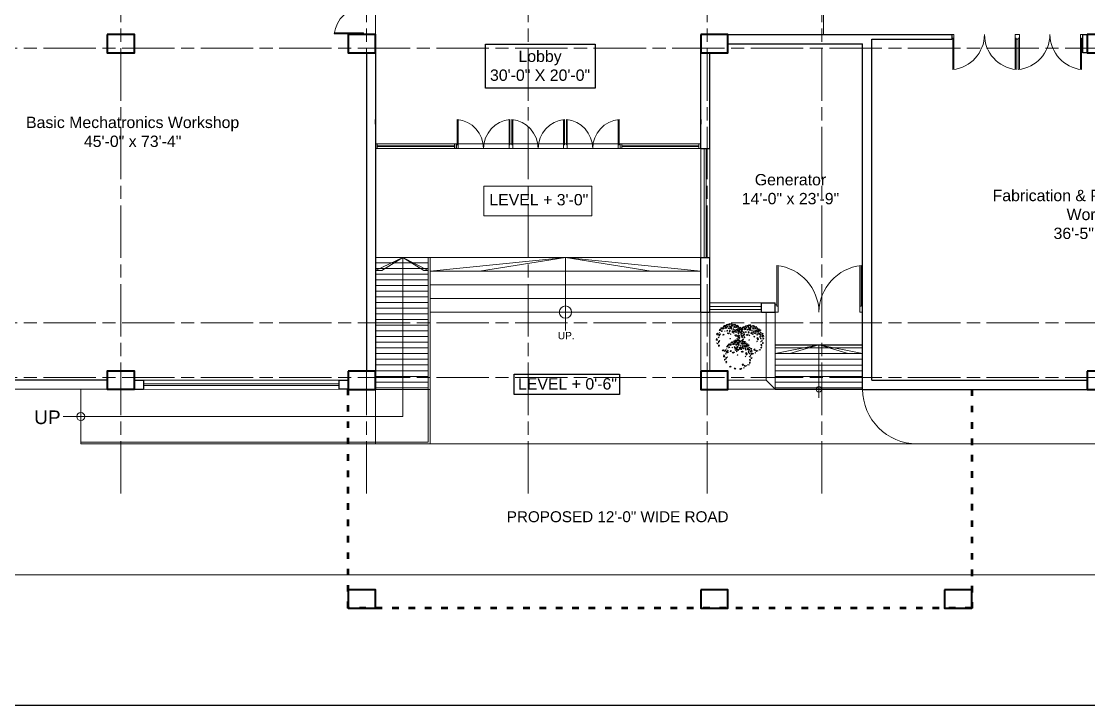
# Model space of a CAD drawing. Header units: inches. Extents: x -12 to 20935469, y -1604 to 24729220.
# Drawn here: x 20896313 to 20897487, y 24723288 to 24724040 of the extents above; entities that cross this region are included whole.
import ezdxf

# ---------------------------------------------------------------- set-up
doc = ezdxf.new("R2010")
doc.units = ezdxf.units.IN
doc.header["$LTSCALE"] = 0.03
doc.header["$MEASUREMENT"] = 0
doc.linetypes.add('ACAD_ISO03W100', pattern=[30, 12, -18])
doc.linetypes.add('ACAD_ISO08W100', pattern=[36, 24, -3, 6, -3])
for name, color, linetype, lineweight in [('AV_Text', 7, 'Continuous', 9), ('column', 1, 'Continuous', 40), ('Door', 7, 'Continuous', 18), ('Grid Line', 252, 'Continuous', 18), ('Hatch', 253, 'Continuous', 15), ('ILLUSTR-TREE', 74, 'Continuous', 0), ('Main Wall', 7, 'Continuous', 30), ('STAIR', 46, 'Continuous', 15), ('wind.', 150, 'Continuous', 20)]:
    doc.layers.add(name, color=color, linetype=linetype, lineweight=lineweight)
doc.layers.add('FUR', color=251, linetype='Continuous')
doc.layers.add('TEXT', color=7, linetype='Continuous')
doc.styles.add('2', font='swisscl.ttf')
doc.styles.get("Standard").update_dxf_attribs({"font": 'timesbd.ttf'})
pattern_1 = [(180, (71920.7463, 0), (-4e-16, -6.25), [])]

# ---------------------------------------------------------------- blocks, each defined once
blk = doc.blocks.new('A$C36295410')
at = {"layer": 'Door'}
for p, q in [((1, 4), (1, 32)), ((2, 0), (2, 31.98)), ((58, 0), (58, 31.98)), ((59, 4), (59, 32)), ((1, 5), (0, 5)), ((2, 4), (1, 4)), ((58, 4), (59, 4)), ((59, 5), (60, 5)), ((2, 0), (0, 0)), ((58, 0), (60, 0))]:
    blk.add_line(p, q, dxfattribs=at)
for centre, start, end in [((-2.53, -0.34), 0.59063, 83.77826), ((62.53, -0.34), 96.22174, 179.40937)]:
    blk.add_arc(centre, 32.53, start, end, dxfattribs=at)
blk = doc.blocks.new('fff')
at = {"layer": 'Grid Line', "color": 252, "linetype": 'ACAD_ISO08W100', "lineweight": 9, "ltscale": 80, "true_color": 0x939598}
for p, q in [((20831396.3, 24723521.1), (20831396.3, 24724698.8)), ((20831666.3, 24723521.1), (20831666.3, 24724698.8)), ((20831844.3, 24723521.1), (20831844.3, 24724698.8)), ((20832040.8, 24723521.1), (20832040.8, 24724698.8)), ((20832166.8, 24723521.1), (20832166.8, 24724698.8)), ((20833096.9, 24724010.7), (20830726.1, 24724010.7)), ((20833096.9, 24723708.7), (20830726.1, 24723708.7)), ((20833096.9, 24723648.8), (20830726.1, 24723648.8))]:
    blk.add_line(p, q, dxfattribs=at)
blk = doc.blocks.new('nondi3')
at = {"layer": 'ILLUSTR-TREE', "color": 3}
for p, q in [((-9756.3, 24349.6), (-9761.2, 24344.7)), ((-9755, 24354.6), (-9756.3, 24349.6)), ((-9749.6, 24350), (-9755, 24354.6)), ((-9753.8, 24348.5), (-9749.6, 24350)), ((-9753.3, 24344.5), (-9753.8, 24348.5)), ((-9741.2, 24362), (-9751.6, 24361.2)), ((-9751.6, 24361.2), (-9748.4, 24355.7)), ((-9748.4, 24355.7), (-9744.6, 24356.8)), ((-9744.6, 24356.8), (-9741.2, 24362)), ((-9738.2, 24356.8), (-9742.1, 24353)), ((-9742.1, 24353), (-9735.5, 24354.1)), ((-9736.3, 24360.6), (-9738.2, 24356.8)), ((-9736.3, 24369.7), (-9737.4, 24365.8)), ((-9737.4, 24365.8), (-9733.8, 24365.8)), ((-9732.9, 24368.5), (-9736.3, 24369.7)), ((-9732.4, 24360.9), (-9736.3, 24360.6)), ((-9735.5, 24354.1), (-9732.4, 24360.9)), ((-9733.8, 24365.8), (-9732.9, 24368.5)), ((-9732.7, 24373.2), (-9725.5, 24375)), ((-9728.8, 24369.9), (-9732.7, 24373.2)), ((-9728.1, 24367.9), (-9728.8, 24369.9)), ((-9725.5, 24368.7), (-9728.1, 24367.9)), ((-9720, 24366.1), (-9726.9, 24358.2)), ((-9726.9, 24358.2), (-9722.3, 24355.7)), ((-9725.5, 24375), (-9725.5, 24368.7)), ((-9722.3, 24355.7), (-9715.1, 24358.3)), ((-9721.1, 24372.1), (-9717.4, 24380.4)), ((-9716.4, 24372.3), (-9721.1, 24372.1)), ((-9719.8, 24361.7), (-9720, 24366.1)), ((-9716.7, 24362.1), (-9719.8, 24361.7)), ((-9717.4, 24380.4), (-9712.2, 24380.1)), ((-9716.2, 24377.1), (-9717.4, 24374.1)), ((-9717.4, 24374.1), (-9716.4, 24372.3)), ((-9715.1, 24358.3), (-9716.7, 24362.1)), ((-9713.6, 24375.2), (-9716.2, 24377.1)), ((-9713.5, 24370.8), (-9714.4, 24365.4)), ((-9714.4, 24365.4), (-9710.8, 24365.3)), ((-9712.2, 24380.1), (-9713.6, 24375.2)), ((-9708.3, 24370.5), (-9713.5, 24370.8)), ((-9710.8, 24365.3), (-9708.3, 24370.5)), ((-9709.8, 24382.4), (-9704.4, 24376.7)), ((-9702.9, 24382.4), (-9709.8, 24382.4)), ((-9705.3, 24360.7), (-9708.3, 24355.6)), ((-9708.3, 24355.6), (-9702.9, 24353.7)), ((-9700.4, 24355.6), (-9705.3, 24360.7)), ((-9704.4, 24376.7), (-9701.9, 24379.9)), ((-9698.4, 24385), (-9702.9, 24382.4)), ((-9702.9, 24353.7), (-9700.4, 24355.6)), ((-9701.9, 24379.9), (-9697.9, 24378)), ((-9698.4, 24373.5), (-9701.4, 24369.7)), ((-9701.4, 24369.7), (-9699.4, 24364.6)), ((-9699.4, 24364.6), (-9697.4, 24367.1)), ((-9697.9, 24378), (-9698.4, 24385)), ((-9697.4, 24367.1), (-9698.4, 24373.5)), ((-9690.9, 24367.7), (-9696.4, 24362.6)), ((-9696.4, 24362.6), (-9695.4, 24357.5)), ((-9695.4, 24357.5), (-9689.4, 24352.4)), ((-9691.3, 24387.3), (-9692.9, 24381.1)), ((-9692.9, 24381.1), (-9689.4, 24379.2)), ((-9683.4, 24380.5), (-9691.3, 24387.3)), ((-9686.4, 24363.9), (-9690.9, 24367.7)), ((-9690.4, 24374.8), (-9684.9, 24370.9)), ((-9684.9, 24374.8), (-9690.4, 24374.8)), ((-9690.4, 24358.2), (-9686.4, 24363.9)), ((-9684.4, 24355), (-9690.4, 24358.2)), ((-9689.4, 24379.2), (-9683.4, 24380.5)), ((-9689.4, 24352.4), (-9684.4, 24355)), ((-9681, 24376), (-9684.9, 24374.8)), ((-9684.9, 24370.9), (-9678, 24373.5)), ((-9678, 24373.5), (-9681, 24376)), ((-9678, 24355.6), (-9680, 24351.2)), ((-9680, 24351.2), (-9678.5, 24347.3)), ((-9678.5, 24347.3), (-9678, 24351.2)), ((-9674.5, 24382.4), (-9678, 24380.5)), ((-9678, 24380.5), (-9675.5, 24378)), ((-9678, 24351.2), (-9678, 24355.6)), ((-9665.5, 24368.4), (-9676, 24367.7)), ((-9676, 24367.7), (-9674.5, 24362.6)), ((-9675.5, 24378), (-9673, 24379.2)), ((-9673, 24379.2), (-9674.5, 24382.4)), ((-9674.5, 24362.6), (-9667.5, 24359.5)), ((-9670.5, 24349.9), (-9669, 24341.6)), ((-9665.5, 24344.1), (-9670.5, 24349.9)), ((-9670, 24375.4), (-9669, 24377.3)), ((-9667.5, 24374.1), (-9670, 24375.4)), ((-9669, 24377.3), (-9669.5, 24382.4)), ((-9669.5, 24382.4), (-9663, 24378.6)), ((-9668.5, 24365.2), (-9665.5, 24368.4)), ((-9666, 24363.3), (-9668.5, 24365.2)), ((-9663, 24378.6), (-9667.5, 24374.1)), ((-9667.5, 24359.5), (-9666, 24363.3)), ((-9662, 24373.5), (-9653.6, 24376.7)), ((-9658.6, 24370.3), (-9662, 24373.5)), ((-9657.6, 24367.1), (-9662, 24363.9)), ((-9662, 24363.9), (-9659.6, 24361.4)), ((-9658.6, 24342.2), (-9662, 24352.4)), ((-9662, 24352.4), (-9656.6, 24345.4)), ((-9659.6, 24361.4), (-9654.1, 24363.3)), ((-9658.1, 24372.2), (-9658.6, 24370.3)), ((-9655.1, 24373.5), (-9658.1, 24372.2)), ((-9654.1, 24363.3), (-9657.6, 24367.1)), ((-9656.1, 24353.7), (-9646.1, 24356.3)), ((-9650.6, 24349.2), (-9656.1, 24353.7)), ((-9654.6, 24370.3), (-9655.1, 24373.5)), ((-9650.1, 24372.9), (-9654.6, 24370.3)), ((-9653.6, 24376.7), (-9650.1, 24372.9)), ((-9649.6, 24366.5), (-9651.6, 24362)), ((-9651.6, 24362), (-9646.1, 24365.2)), ((-9650.1, 24348), (-9651.6, 24343.5)), ((-9644.6, 24349.9), (-9650.6, 24349.2)), ((-9644.6, 24348.6), (-9650.1, 24348)), ((-9647.1, 24369), (-9649.6, 24366.5)), ((-9646.1, 24365.2), (-9647.1, 24369)), ((-9646.1, 24356.3), (-9643.1, 24362)), ((-9643.1, 24362), (-9644.6, 24349.9)), ((-9639.6, 24344.1), (-9644.6, 24348.6)), ((-9639.2, 24363.3), (-9640.6, 24360.7)), ((-9640.6, 24360.7), (-9638.7, 24358.8)), ((-9638.2, 24354.3), (-9640.6, 24350.5)), ((-9640.6, 24350.5), (-9637.2, 24348)), ((-9633.7, 24359.5), (-9639.2, 24363.3)), ((-9638.7, 24358.8), (-9633.7, 24359.5)), ((-9637.2, 24349.9), (-9638.2, 24354.3)), ((-9632.2, 24348), (-9637.2, 24349.9)), ((-9637.2, 24348), (-9632.2, 24348)), ((-9633.2, 24357.5), (-9633.7, 24355.6)), ((-9633.7, 24355.6), (-9630.2, 24353.1)), ((-9626.2, 24353.7), (-9633.2, 24357.5)), ((-9630.2, 24353.1), (-9626.2, 24353.7)), ((-9777, 24297.6), (-9778.5, 24289.3)), ((-9778.5, 24289.3), (-9777, 24287.3)), ((-9773, 24295.6), (-9777, 24297.6)), ((-9777, 24287.3), (-9770.1, 24287.3)), ((-9776, 24323.1), (-9773, 24326.3)), ((-9775, 24318.6), (-9776, 24323.1)), ((-9768.1, 24319.3), (-9775, 24318.6)), ((-9775, 24290.5), (-9773, 24295.6)), ((-9771, 24289.3), (-9775, 24290.5)), ((-9773, 24326.3), (-9769.6, 24328.2)), ((-9770.1, 24287.3), (-9771, 24289.3)), ((-9769.6, 24328.2), (-9764.6, 24323.1)), ((-9764.6, 24323.1), (-9768.1, 24319.3)), ((-9767.1, 24305.2), (-9764.6, 24302.7)), ((-9761.6, 24304.6), (-9767.1, 24305.2)), ((-9764.6, 24302.7), (-9761.6, 24304.6)), ((-9764.1, 24282.2), (-9756.1, 24286.7)), ((-9754.1, 24320.5), (-9762.1, 24311.6)), ((-9762.1, 24311.6), (-9761.1, 24318.6)), ((-9761.2, 24344.7), (-9753.3, 24344.5)), ((-9761.1, 24318.6), (-9752.1, 24325)), ((-9758.1, 24333.9), (-9760.6, 24332)), ((-9760.6, 24332), (-9758.6, 24331.4)), ((-9756.1, 24286.7), (-9760.6, 24280.3)), ((-9758.6, 24331.4), (-9758.1, 24333.9)), ((-9752.1, 24325), (-9754.1, 24320.5)), ((-9743.2, 24345.4), (-9749.6, 24339)), ((-9749.6, 24339), (-9742.2, 24340.3)), ((-9742.2, 24340.3), (-9743.2, 24345.4)), ((-9739.7, 24316.7), (-9737.2, 24323.7)), ((-9736.2, 24318.6), (-9739.7, 24316.7)), ((-9737.2, 24323.7), (-9732.2, 24321.2)), ((-9733.7, 24316.7), (-9736.2, 24318.6)), ((-9732.2, 24321.2), (-9733.7, 24316.7)), ((-9728.2, 24342.9), (-9728.2, 24339.7)), ((-9726.8, 24340.9), (-9728.2, 24342.9)), ((-9728.2, 24339.7), (-9726.8, 24340.9)), ((-9712.8, 24346.1), (-9716.3, 24342.9)), ((-9716.3, 24342.9), (-9714.8, 24341.6)), ((-9714.8, 24341.6), (-9711.3, 24342.9)), ((-9711.3, 24342.9), (-9712.8, 24346.1)), ((-9711.3, 24327.5), (-9711.3, 24330.1)), ((-9711.3, 24330.1), (-9706.3, 24328.2)), ((-9706.3, 24324.4), (-9711.3, 24327.5)), ((-9706.3, 24328.2), (-9700.9, 24331.4)), ((-9702.9, 24328.2), (-9706.3, 24324.4)), ((-9700.9, 24331.4), (-9702.9, 24328.2)), ((-9697.4, 24346.7), (-9701.9, 24342.9)), ((-9701.9, 24342.9), (-9699.4, 24337.8)), ((-9699.4, 24337.8), (-9695.9, 24342.2)), ((-9695.4, 24298.8), (-9697.9, 24297.6)), ((-9697.9, 24297.6), (-9696.4, 24296.3)), ((-9695.9, 24342.2), (-9697.4, 24346.7)), ((-9696.4, 24296.3), (-9694.4, 24296.9)), ((-9695.4, 24325), (-9693.4, 24325.6)), ((-9695.4, 24321.8), (-9695.4, 24325)), ((-9691.9, 24323.1), (-9695.4, 24321.8)), ((-9694.4, 24296.9), (-9695.4, 24298.8)), ((-9693.4, 24325.6), (-9691.9, 24323.1)), ((-9684.4, 24342.9), (-9684.9, 24335.2)), ((-9684.9, 24335.2), (-9674.5, 24328.8)), ((-9676, 24340.9), (-9684.4, 24342.9)), ((-9680.5, 24334.6), (-9676, 24340.9)), ((-9672, 24330.1), (-9680.5, 24334.6)), ((-9674.5, 24328.8), (-9672, 24330.1)), ((-9669, 24341.6), (-9673, 24339)), ((-9673, 24339), (-9667.5, 24337.1)), ((-9666.5, 24320.5), (-9669, 24316.7)), ((-9669, 24316.7), (-9665.5, 24313.5)), ((-9667.5, 24337.1), (-9665.5, 24344.1)), ((-9665, 24317.3), (-9666.5, 24320.5)), ((-9665.5, 24313.5), (-9662.5, 24314.8)), ((-9662.5, 24314.8), (-9665, 24317.3)), ((-9662, 24339), (-9664, 24334.6)), ((-9664, 24334.6), (-9661.1, 24333.3)), ((-9658.6, 24335.8), (-9662, 24339)), ((-9661.1, 24333.3), (-9658.6, 24335.8)), ((-9656.6, 24345.4), (-9658.6, 24342.2)), ((-9651.6, 24343.5), (-9639.6, 24344.1)), ((-9649.6, 24338.4), (-9651.6, 24331.4)), ((-9651.6, 24331.4), (-9648.6, 24323.1)), ((-9649.1, 24291.2), (-9651.6, 24288.6)), ((-9651.6, 24288.6), (-9649.6, 24286.7)), ((-9644.1, 24311.6), (-9650.1, 24307.8)), ((-9650.1, 24307.8), (-9646.6, 24303.9)), ((-9649.6, 24330.1), (-9649.6, 24338.4)), ((-9646.1, 24327.5), (-9649.6, 24330.1)), ((-9649.6, 24286.7), (-9649.1, 24291.2)), ((-9648.6, 24323.1), (-9646.1, 24327.5)), ((-9646.6, 24303.9), (-9646.1, 24296.9)), ((-9646.1, 24296.9), (-9641.1, 24302)), ((-9641.1, 24302), (-9644.1, 24311.6)), ((-9641.1, 24338.4), (-9640.1, 24330.1)), ((-9633.2, 24332.7), (-9641.1, 24338.4)), ((-9640.1, 24330.1), (-9635.7, 24329.5)), ((-9635.7, 24329.5), (-9633.2, 24332.7)), ((-9633.7, 24322.4), (-9628.7, 24314.8)), ((-9632.7, 24314.8), (-9633.7, 24322.4)), ((-9632.2, 24309.7), (-9632.7, 24314.8)), ((-9628.7, 24314.8), (-9632.2, 24309.7)), ((-9630.7, 24341.6), (-9628.7, 24343.5)), ((-9630.2, 24339), (-9630.7, 24341.6)), ((-9627.7, 24330.1), (-9630.7, 24328.8)), ((-9630.7, 24328.8), (-9630.2, 24326.3)), ((-9627.2, 24336.5), (-9630.2, 24339)), ((-9630.2, 24326.3), (-9626.2, 24325.6)), ((-9629.2, 24304.6), (-9628.7, 24308.4)), ((-9625.2, 24303.9), (-9629.2, 24304.6)), ((-9628.7, 24343.5), (-9624.7, 24340.9)), ((-9628.7, 24308.4), (-9624.7, 24306.5)), ((-9628.7, 24286.1), (-9623.2, 24291.2)), ((-9619.7, 24289.9), (-9628.7, 24286.1)), ((-9624.7, 24328.2), (-9627.7, 24330.1)), ((-9624.7, 24340.9), (-9627.2, 24336.5)), ((-9626.2, 24325.6), (-9624.7, 24328.2)), ((-9624.7, 24306.5), (-9625.2, 24303.9)), ((-9623.2, 24291.2), (-9620.2, 24297.6)), ((-9619.7, 24337.1), (-9621.7, 24334.6)), ((-9621.7, 24334.6), (-9618.7, 24332)), ((-9621.2, 24321.2), (-9621.7, 24316.1)), ((-9621.7, 24316.1), (-9618.2, 24313.5)), ((-9616.3, 24316.7), (-9621.2, 24321.2)), ((-9620.2, 24297.6), (-9619.7, 24289.9)), ((-9613.8, 24335.2), (-9619.7, 24337.1)), ((-9618.7, 24332), (-9613.8, 24335.2)), ((-9618.2, 24313.5), (-9616.3, 24316.7)), ((-9617.7, 24327.5), (-9616.3, 24321.8)), ((-9612.8, 24323.7), (-9617.7, 24327.5)), ((-9616.3, 24321.8), (-9610.3, 24316.7)), ((-9612.8, 24309), (-9616.3, 24305.9)), ((-9616.3, 24305.9), (-9613.3, 24302)), ((-9613.3, 24302), (-9610.8, 24303.9)), ((-9610.3, 24316.7), (-9612.8, 24323.7)), ((-9610.8, 24303.9), (-9612.8, 24309)), ((-9773.5, 24272), (-9770.6, 24271.4)), ((-9773, 24267.6), (-9773.5, 24272)), ((-9770.1, 24266.9), (-9773, 24267.6)), ((-9770.6, 24271.4), (-9770.1, 24266.9)), ((-9765.6, 24271.4), (-9764.1, 24282.2)), ((-9760.6, 24280.3), (-9765.6, 24271.4)), ((-9764.6, 24256.7), (-9761.1, 24261.8)), ((-9762.6, 24249.7), (-9764.6, 24256.7)), ((-9761.1, 24254.8), (-9762.6, 24249.7)), ((-9761.1, 24261.8), (-9759.6, 24257.4)), ((-9759.6, 24257.4), (-9761.1, 24254.8)), ((-9736.7, 24231.8), (-9743.2, 24230.6)), ((-9743.2, 24230.6), (-9739.7, 24226.1)), ((-9739.7, 24226.1), (-9734.2, 24227.4)), ((-9734.2, 24227.4), (-9736.7, 24231.8)), ((-9663.5, 24245.2), (-9669, 24240.1)), ((-9669, 24240.1), (-9667, 24236.9)), ((-9667, 24236.9), (-9662.5, 24239.5)), ((-9662.5, 24239.5), (-9663.5, 24245.2)), ((-9656.6, 24222.3), (-9660.6, 24224.8)), ((-9660.6, 24224.8), (-9660.6, 24221)), ((-9657.6, 24237.6), (-9658.6, 24235.7)), ((-9658.6, 24235.7), (-9652.6, 24229.9)), ((-9652.6, 24234.4), (-9657.6, 24237.6)), ((-9646.1, 24236.3), (-9652.6, 24234.4)), ((-9652.6, 24229.9), (-9642.6, 24233.1)), ((-9642.6, 24233.1), (-9646.1, 24236.3)), ((-9637.2, 24242), (-9636.2, 24238.2)), ((-9626.7, 24240.8), (-9637.2, 24242)), ((-9636.2, 24238.2), (-9626.7, 24240.8)), ((-9623.7, 24273.3), (-9626.7, 24270.1)), ((-9626.7, 24270.1), (-9625.2, 24263.7)), ((-9622.2, 24256.7), (-9626.7, 24254.2)), ((-9626.7, 24254.2), (-9626.2, 24247.8)), ((-9626.2, 24247.8), (-9623.7, 24251.6)), ((-9625.2, 24263.7), (-9621.7, 24267.6)), ((-9621.7, 24267.6), (-9623.7, 24273.3)), ((-9623.7, 24251.6), (-9622.2, 24256.7)), ((-9618.7, 24282.2), (-9617.7, 24277.1)), ((-9614.8, 24280.3), (-9618.7, 24282.2)), ((-9617.7, 24277.1), (-9613.8, 24277.1)), ((-9611.3, 24281), (-9614.8, 24280.3)), ((-9613.8, 24277.1), (-9611.3, 24281)), ((-9711.3, 24214), (-9715.3, 24219.7)), ((-9715.3, 24219.7), (-9709.8, 24219.7)), ((-9706.3, 24218.4), (-9711.3, 24214)), ((-9709.8, 24219.7), (-9706.3, 24218.4)), ((-9684.9, 24215.9), (-9682, 24217.8)), ((-9680, 24212.7), (-9684.9, 24215.9)), ((-9682, 24217.8), (-9681, 24217.2)), ((-9681, 24217.2), (-9676, 24217.2)), ((-9673, 24215.9), (-9680, 24212.7)), ((-9676, 24217.2), (-9676, 24219.7)), ((-9676, 24219.7), (-9671, 24219.1)), ((-9671, 24219.1), (-9673, 24215.9)), ((-9660.6, 24221), (-9656.6, 24222.3))]:
    blk.add_line(p, q, dxfattribs=at)

msp = doc.modelspace()

# ---------------------------------------------------------------- hatches: boundary and pattern name
at = {"layer": 'STAIR', "lineweight": 5}
h = msp.add_hatch(dxfattribs=at)
h.set_pattern_fill('ANSI31', color=253, scale=50, angle=135)
h.set_pattern_definition(pattern_1)
h.paths.add_polyline_path([(20896760.6, 24723780.7), (20896702.6, 24723780.7), (20896702.6, 24723655.7), (20896702.6, 24723655.7), (20896702.6, 24723635.7), (20896760.6, 24723635.7)])
h = msp.add_hatch(dxfattribs=at)
h.set_pattern_fill('ANSI31', color=253, scale=50, angle=135)
h.set_pattern_definition(pattern_1)
h.paths.add_polyline_path([(20897238.1, 24723635.8), (20897238.1, 24723684.7), (20897142.1, 24723684.7), (20897142.1, 24723635.8)])

# ---------------------------------------------------------------- linework, layer by layer
for p, q in [((20896702.6, 24723927.3), (20896702.6, 24723932.3)), ((20896791.4, 24723905.6), (20896791.4, 24723900.6)), ((20897142.1, 24723684.7), (20897238.1, 24723684.7)), ((20897142.1, 24723635.8), (20897238.1, 24723635.8))]:
    msp.add_line(p, q)
for points in [[(20896823.6, 24724015.1), (20896944.1, 24724015.1), (20896944.1, 24723967), (20896823.6, 24723967)], [(20896855.1, 24723652.6), (20896970.7, 24723652.6), (20896970.7, 24723630.2), (20896855.1, 24723630.2)]]:
    msp.add_lwpolyline(points, close=True)
at = {"color": 146, "linetype": 'ACAD_ISO03W100', "lineweight": 53, "ltscale": 20, "true_color": 0x105689}
msp.add_lwpolyline([(20897358.1, 24723635.7), (20897358.1, 24723395.3), (20896672.6, 24723395.3), (20896672.6, 24723635.7)], dxfattribs=at)
at = {"layer": 'column', "lineweight": 40, "ltscale": 20}
for points in [[(20896407.6, 24724025.7), (20896407.6, 24724005.7), (20896437.6, 24724005.7), (20896437.6, 24724025.7)], [(20896672.6, 24724025.7), (20896672.6, 24724005.7), (20896702.6, 24724005.7), (20896702.6, 24724025.7)], [(20897060.1, 24724025.7), (20897060.1, 24724005.7), (20897090.1, 24724005.7), (20897090.1, 24724025.7)], [(20897485.1, 24724025.7), (20897485.1, 24724005.7), (20897515.1, 24724005.7), (20897515.1, 24724025.7)], [(20896437.6, 24723635.8), (20896437.6, 24723655.8), (20896407.6, 24723655.8), (20896407.6, 24723635.8)], [(20896672.6, 24723655.7), (20896672.6, 24723635.7), (20896702.6, 24723635.7), (20896702.6, 24723655.7)], [(20897060.1, 24723655.7), (20897060.1, 24723635.7), (20897090.1, 24723635.7), (20897090.1, 24723655.7)], [(20897485.1, 24723655.7), (20897485.1, 24723635.7), (20897515.1, 24723635.7), (20897515.1, 24723655.7)], [(20896672.6, 24723415.3), (20896672.6, 24723395.3), (20896702.6, 24723395.3), (20896702.6, 24723415.3)], [(20897060.1, 24723415.3), (20897060.1, 24723395.3), (20897090.1, 24723395.3), (20897090.1, 24723415.3)], [(20897328.1, 24723415.3), (20897328.1, 24723395.3), (20897358.1, 24723395.3), (20897358.1, 24723415.3)]]:
    msp.add_lwpolyline(points, close=True, dxfattribs=at)
at = {"layer": 'Defpoints'}
msp.add_lwpolyline([(20895720.1, 24724746.5), (20898159, 24724746.5), (20898159, 24723288), (20895720.1, 24723288)], close=True, dxfattribs=at)
at = {"layer": 'Door'}
for p, q in [((20897338.5, 24724025.7), (20897336.1, 24724025.7)), ((20897338.5, 24724025.7), (20897338.5, 24723987.4)), ((20897405.7, 24724025.7), (20897405.7, 24723987.4)), ((20897410.5, 24724025.7), (20897405.7, 24724025.7)), ((20897410.5, 24724025.7), (20897410.5, 24723987.4)), ((20897477.7, 24724025.7), (20897477.7, 24723987.4)), ((20897477.7, 24724025.7), (20897480.1, 24724025.7)), ((20897337.3, 24724020.7), (20897336.1, 24724020.7)), ((20897337.3, 24724021.9), (20897337.3, 24723987.3)), ((20897338.5, 24724021.9), (20897337.3, 24724021.9)), ((20897405.7, 24724021.9), (20897406.9, 24724021.9)), ((20897406.9, 24724021.9), (20897406.9, 24723987.3)), ((20897409.3, 24724020.7), (20897406.9, 24724020.7)), ((20897409.3, 24724021.9), (20897409.3, 24723987.3)), ((20897410.5, 24724021.9), (20897409.3, 24724021.9)), ((20897477.7, 24724021.9), (20897478.9, 24724021.9)), ((20897478.9, 24724021.9), (20897478.9, 24723987.3)), ((20897478.9, 24724020.7), (20897480.1, 24724020.7))]:
    msp.add_line(p, q, dxfattribs=at)
for centre, start, end in [((20897333.1, 24724026.1), 276.223, 359.4106), ((20897411.1, 24724026.1), 180.5919, 263.7795), ((20897405.1, 24724026.1), 276.223, 359.4106), ((20897483.1, 24724026.1), 180.5919, 263.7795)]:
    msp.add_arc(centre, 39, start, end, dxfattribs=at)
at = {"layer": 'Hatch'}
for p, q in [((20896760.6, 24723780.7), (20896760.6, 24723577.8)), ((20896762.6, 24723780.7), (20896762.6, 24723575.8)), ((20897060.1, 24723655.7), (20897060.1, 24723720.7)), ((20897070.1, 24723655.7), (20897070.1, 24723720.7)), ((20897132.1, 24723720.7), (20897132.1, 24723645.8)), ((20897142.1, 24723720.7), (20897142.1, 24723635.8)), ((20897132.1, 24723645.8), (20897090.1, 24723645.8)), ((20897238.1, 24723635.8), (20897090.1, 24723635.8)), ((20896762.6, 24723575.8), (20897298.1, 24723575.8)), ((20897298.1, 24723575.8), (20898121.2, 24723575.8)), ((20895791.2, 24723431.8), (20898121.2, 24723431.8))]:
    msp.add_line(p, q, dxfattribs=at)
for points in [[(20897060.1, 24723905.6), (20896702.6, 24723905.6), (20896702.6, 24724145.7), (20896880.6, 24724145.7), (20896880.6, 24724460.8), (20897060.1, 24724460.8), (20897060.1, 24724145.7), (20897195.1, 24724145.7), (20897195.1, 24724025.7), (20897060.1, 24724025.7), (20897060.1, 24723905.6)], [(20897060.1, 24723780.7), (20896702.6, 24723780.7), (20896702.6, 24723900.6), (20897060.1, 24723900.6), (20897060.1, 24723780.7)], [(20897142.1, 24723635.8), (20897132.1, 24723645.8)]]:
    msp.add_lwpolyline(points, dxfattribs=at)
msp.add_lwpolyline([(20896821.8, 24723859.3), (20896940.3, 24723859.3), (20896940.3, 24723826.5), (20896821.8, 24723826.5)], close=True, dxfattribs=at)
msp.add_arc((20897298.1, 24723635.8), 60, 180, 270, dxfattribs=at)
at = {"layer": 'Main Wall'}
for p, q in [((20896432.6, 24724025.7), (20896437.6, 24724025.7)), ((20896692.6, 24724005.7), (20896692.6, 24723655.7)), ((20896702.6, 24724005.7), (20896702.6, 24723635.8)), ((20896407.6, 24723645.8), (20896267.6, 24723645.8)), ((20896407.6, 24723635.7), (20896267.6, 24723635.8))]:
    msp.add_line(p, q, dxfattribs=at)
at = {"layer": 'Main Wall', "lineweight": 30}
for p, q in [((20897090.1, 24724025.7), (20897248.1, 24724025.8)), ((20897248.1, 24724025.7), (20897336.1, 24724025.7)), ((20897336.1, 24724025.7), (20897336.1, 24724020.7)), ((20897090.1, 24724015.7), (20897238.1, 24724015.7)), ((20897238.1, 24723635.7), (20897238.1, 24724015.7)), ((20897248.1, 24723645.7), (20897248.1, 24724020.7)), ((20897248.1, 24724020.7), (20897336.1, 24724020.7)), ((20897060.1, 24723900.6), (20897060.1, 24724005.7)), ((20897070.1, 24723900.6), (20897070.1, 24724005.7)), ((20897060.1, 24723932.3), (20897060.1, 24723927.3)), ((20897060.1, 24723900.6), (20897070.1, 24723900.6)), ((20897060.1, 24723720.7), (20897060.1, 24723780.7)), ((20897060.1, 24723780.7), (20897070.1, 24723780.7)), ((20897070.1, 24723720.7), (20897070.1, 24723780.7)), ((20897127.1, 24723730.7), (20897142.1, 24723730.7)), ((20897127.1, 24723720.7), (20897127.1, 24723730.7)), ((20897142.1, 24723720.7), (20897142.1, 24723730.7)), ((20897060.1, 24723720.7), (20897070.1, 24723720.7)), ((20897127.1, 24723720.7), (20897142.1, 24723720.7)), ((20897248.1, 24723645.7), (20897485.1, 24723645.7)), ((20897238.1, 24723635.7), (20897485.1, 24723635.7))]:
    msp.add_line(p, q, dxfattribs=at)
msp.add_lwpolyline([(20897485.1, 24724005.7), (20897480.1, 24724005.7), (20897480.1, 24724025.7), (20897485.1, 24724025.7)], close=True, dxfattribs=at)
at = {"layer": 'Main Wall'}
for points in [[(20896437.6, 24723645.7), (20896447.6, 24723645.7), (20896447.6, 24723635.7), (20896437.6, 24723635.7)], [(20896662.6, 24723645.7), (20896672.6, 24723645.7), (20896672.6, 24723635.8), (20896662.6, 24723635.8)]]:
    msp.add_lwpolyline(points, close=True, dxfattribs=at)
at = {"layer": 'STAIR', "color": 253, "lineweight": 5}
for p, q in [((20896762.6, 24723780.7), (20896702.6, 24723780.7)), ((20896732.6, 24723780.7), (20896702.6, 24723766.3)), ((20896709.7, 24723766.3), (20896732.6, 24723780.7)), ((20896732.6, 24723605.8), (20896732.6, 24723780.7)), ((20896732.6, 24723780.7), (20896760.6, 24723766.3)), ((20896755.6, 24723766.3), (20896732.6, 24723780.7)), ((20897060.1, 24723780.7), (20896762.6, 24723780.7)), ((20896911.4, 24723780.7), (20896762.6, 24723765.7)), ((20896817, 24723765.7), (20896911.4, 24723780.7)), ((20896911.4, 24723700.6), (20896911.4, 24723780.7)), ((20896911.4, 24723780.7), (20897060.1, 24723765.7)), ((20897005.7, 24723765.7), (20896911.4, 24723780.7)), ((20896702.6, 24723766.3), (20896709.7, 24723766.3)), ((20896760.6, 24723766.3), (20896755.6, 24723766.3)), ((20897060.1, 24723765.7), (20896762.6, 24723765.7)), ((20896762.6, 24723765.7), (20896817, 24723765.7)), ((20897060.1, 24723765.7), (20897005.7, 24723765.7)), ((20897060.1, 24723750.7), (20896762.6, 24723750.7)), ((20897060.1, 24723735.7), (20896762.6, 24723735.7)), ((20897060.1, 24723720.7), (20896762.6, 24723720.7)), ((20897190.1, 24723684.7), (20897142.1, 24723675.1)), ((20897158.1, 24723675.1), (20897190.1, 24723684.7)), ((20897190.1, 24723626.3), (20897190.1, 24723684.7)), ((20897190.1, 24723684.7), (20897238.1, 24723675.1)), ((20897222.1, 24723675.1), (20897190.1, 24723684.7)), ((20897142.1, 24723675.1), (20897158.1, 24723675.1)), ((20897238.1, 24723675.1), (20897222.1, 24723675.1)), ((20896378.6, 24723635.8), (20896378.6, 24723575.8)), ((20896702.6, 24723635.8), (20896702.6, 24723575.8)), ((20896702.6, 24723635.7), (20896762.6, 24723635.7)), ((20896359.1, 24723605.8), (20896732.6, 24723605.8)), ((20896378.6, 24723577.8), (20896760.6, 24723577.8)), ((20896378.6, 24723575.8), (20896762.6, 24723575.8))]:
    msp.add_line(p, q, dxfattribs=at)
for centre, radius in [((20896911.4, 24723720.7), 6.73), ((20897190.1, 24723635.8), 3.09), ((20896378.6, 24723605.8), 4.45)]:
    msp.add_circle(centre, radius, dxfattribs=at)
at = {"layer": 'wind.', "lineweight": 5}
for p, q in [((20896702.6, 24723905.6), (20896791.4, 24723905.6)), ((20896702.6, 24723905.6), (20896702.6, 24723900.6)), ((20896791.4, 24723900.6), (20896702.6, 24723900.6)), ((20896704.6, 24723905.6), (20896704.6, 24723900.6)), ((20896704.6, 24723903.6), (20896789.4, 24723903.6)), ((20896789.4, 24723902.6), (20896704.6, 24723902.6)), ((20896789.4, 24723905.6), (20896789.4, 24723900.6)), ((20896971.4, 24723900.6), (20896971.4, 24723905.6)), ((20896971.4, 24723905.6), (20897060.1, 24723905.6)), ((20897060.1, 24723900.6), (20896971.4, 24723900.6)), ((20896973.4, 24723900.6), (20896973.4, 24723905.6)), ((20896973.4, 24723903.6), (20897058.1, 24723903.6)), ((20897058.1, 24723902.6), (20896973.4, 24723902.6)), ((20897058.1, 24723905.6), (20897058.1, 24723900.6)), ((20897060.1, 24723905.6), (20897060.1, 24723900.6)), ((20897060.1, 24723780.7), (20897060.1, 24723900.6)), ((20897064.1, 24723780.7), (20897064.1, 24723900.6)), ((20897066.1, 24723780.7), (20897066.1, 24723900.6)), ((20897070.1, 24723780.7), (20897070.1, 24723900.6)), ((20896447.6, 24723645.7), (20896662.6, 24723645.7)), ((20896447.6, 24723641.8), (20896662.6, 24723641.8)), ((20896447.6, 24723639.8), (20896662.6, 24723639.8)), ((20896447.6, 24723635.7), (20896662.6, 24723635.8))]:
    msp.add_line(p, q, dxfattribs=at)
at = {"layer": 'wind.'}
for p, q in [((20897070.1, 24723730.7), (20897127.1, 24723730.7)), ((20897070.1, 24723726.7), (20897127.1, 24723726.7)), ((20897070.1, 24723723.7), (20897127.1, 24723723.7)), ((20897070.1, 24723720.7), (20897127.1, 24723720.7))]:
    msp.add_line(p, q, dxfattribs=at)

# ---------------------------------------------------------------- block references
msp.add_blockref('fff', (65026.3, 0))
at = {"color": 1, "xscale": 0.1884368388637765, "yscale": 0.1884368388637765, "zscale": 0.1884368388637765}
for p in [(20898919.7, 24719113), (20898940.4, 24719111.5), (20898927.8, 24719095)]:
    msp.add_blockref('nondi3', p, dxfattribs=at)
at = {"layer": 'FUR', "rotation": 90.00000000000001}
msp.add_blockref('A$C36295410', (20896689.3, 24724025.7), dxfattribs=at)
at = {"layer": 'FUR', "xscale": -1}
for p in [(20896851.4, 24723900.6), (20896911.4, 24723900.6), (20896971.4, 24723900.6)]:
    msp.add_blockref('A$C36295410', p, dxfattribs=at)
at = {"layer": 'FUR', "xscale": -1.6, "yscale": 1.6, "zscale": 1.6}
msp.add_blockref('A$C36295410', (20897238.1, 24723720.7), dxfattribs=at)

# ---------------------------------------------------------------- texts
at = {"layer": 'AV_Text', "ltscale": 20, "insert": (20897105, 24723501.7), "char_height": 12, "width": 272.348, "attachment_point": 3}
msp.add_mtext('\\pxqc;{\\fArial CE|b0|i0|c0|p34;PROPOSED 12\'-0" WIDE ROAD }', dxfattribs=at)
at = {"layer": 'TEXT', "color": 30, "lineweight": 5, "ltscale": 20, "attachment_point": 2, "style": '2'}
for s, width, gutter_width, insert, char_height in [('\\pxsm1,qc;{\\fArial|b0|i0|c0|p34;\\C0;Lobby\\P30\'-0" X 20\'-0" }', 146.388, 0.75, (20896883.5, 24724008.2), 12.476), ('\\pxsm1;{\\fArial|b0|i0|c0|p34;\\C0;Basic Mechatronics Workshop\\P45\'-0" x 73\'-4" }', 235.592, 0.75, (20896435.6, 24723935.5), 12.476), ('\\pxsm1;{\\fArial|b0|i0|c0|p34;\\C0;Generator \\P14\'-0" x 23\'-9" }', 137.677, 0.75, (20897158.8, 24723872.5), 12.476), ('\\pxsm1;{\\fArial|b0|i0|c0|p34;\\C0;Fabrication & Prototype Project Workshop\\P36\'-5" x 31\'-3" }', 293.919, 0.935, (20897501.6, 24723855.1), 12.476), ('{\\fArial|b0|i0|c0|p34;\\C0;UP.}', 104.76, 0.5, (20896912.3, 24723698.8), 8)]:
    msp.add_mtext_dynamic_manual_height_columns(s, width=width, gutter_width=gutter_width, heights=[0], dxfattribs=dict(at, insert=insert, char_height=char_height))
for s, insert, char_height, width in [('{\\fArial|b0|i0|c0|p34;\\C256; LEVEL + 3\'-0"}', (20896879.7, 24723850.5), 12.476, 293.919), ('{\\fArial|b0|i0|c0|p34;\\C256; LEVEL + 0\'-6"}', (20896911.2, 24723648), 12.476, 293.919), ('{\\fArial|b0|i0|c0|p34;\\C256;UP}', (20896341.9, 24723612.5), 14.992, 140.926)]:
    msp.add_mtext(s, dxfattribs=dict(at, insert=insert, char_height=char_height, width=width))

doc.saveas('drawing.dxf')
